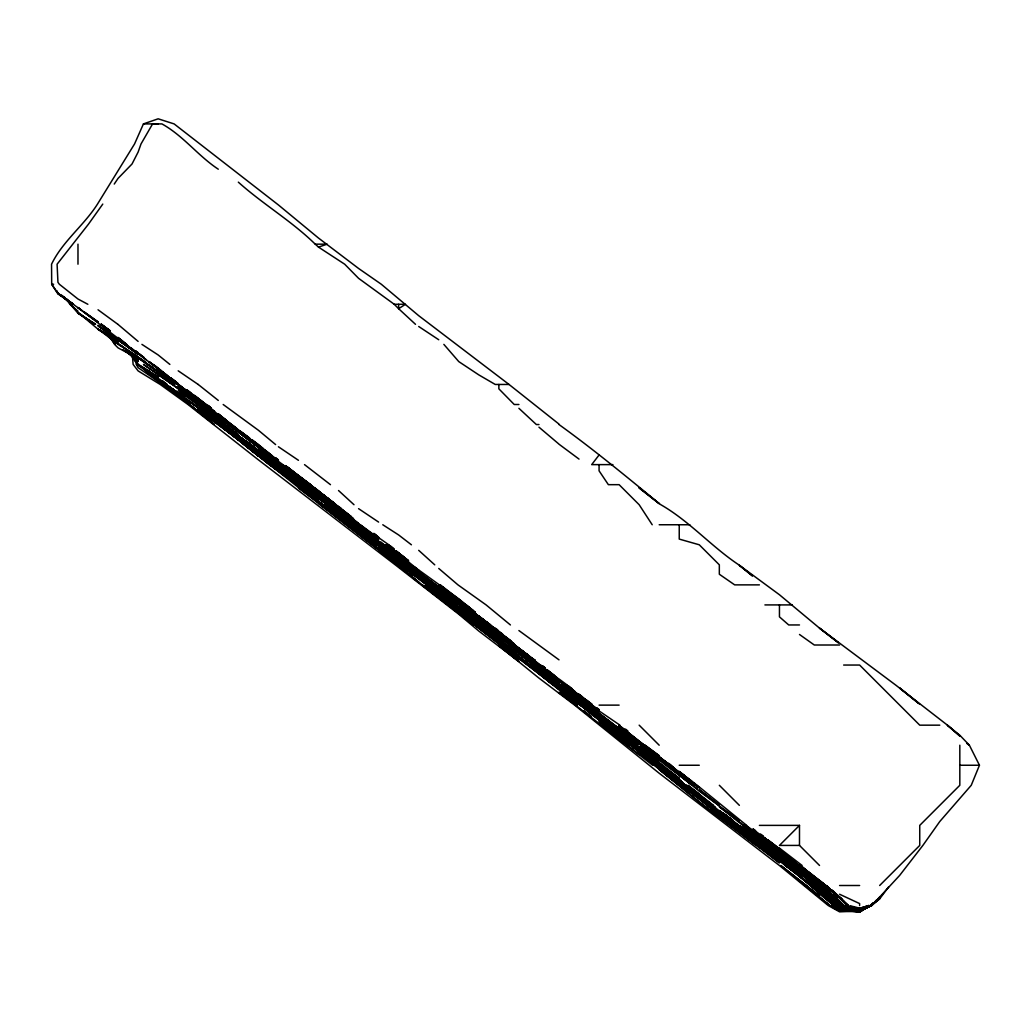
<?xml version="1.0" encoding="UTF-8"?>
<svg xmlns="http://www.w3.org/2000/svg" width="1031" height="1031" viewBox="0 0 1031 1031"><rect width="100%" height="100%" fill="white"/><g stroke="black" fill="none" stroke-linecap="round" stroke-linejoin="round"><path stroke-width="1.5" d="M164.264 385.362L190.129 404.5L162.55 384.46L178.195 395.221L138.115 367.68L136.401 364.42L136.646 361.34M558.995 424.54C593.598 449.49 626.294 476.49 659.196 503.515L660.832 504.713C689.559 521.222 711.338 546.546 738.789 564.833L779.449 594.745L819.529 628.137L895.72 685.087L947.45 725.167L959.822 736.018L947.309 725.167L959.822 735.245L969.385 745.207L979.45 765.247L971.254 785.287L939.782 821.514L922.874 845.42L899.702 875.358L877.381 899.509M558.995 424.089L509.03 384.46L418.702 315.679L381.302 284.247L358.569 268.447L318.489 238.045L278.409 204.95L174.123 123.913L158.155 118.81L143.438 123.913L134.546 143.953L97.494 204.086C83.936 225.493 62.62 241.241 51.55 264.207L51.692 284.247L57.942 293.951L73.485 304.287L57.942 293.332L51.692 284.247L53.625 284.247M114.248 184.046L118.075 178.363L132.032 163.993L138.115 152.085L141.015 143.953L152.588 123.913L161.931 123.913C183.338 135.744 197.991 155.861 218.288 169.2M888.761 886.724L879.662 898.903L871.543 905.54L859.622 910.644L841.515 905.54L859.622 910.734L871.839 905.54L879.662 897.086M599.075 454.98L591.691 464.62L612.917 464.62M102.778 204.086L88.498 224.127L57.092 264.207L57.942 282.301L59.347 284.247L77.982 299.016L87.854 304.287M872.793 903.208L870.834 905.54L859.622 911.584L840.162 905.54L853.629 909.097M860.962 909.265L870.357 905.54L872.419 903.388M759.409 825.38L799.489 825.38L779.449 845.42L799.489 845.42L819.529 865.46M879.662 885.5L919.742 845.42L919.742 825.38L959.822 785.287L959.822 745.207M872.845 903.362L870.564 905.54L872.845 903.53M874.752 902.125L879.662 898.71L871.118 905.54L859.622 908.607L871.002 905.54L879.662 898.529M870.435 905.54L872.742 903.723M877.355 900.102L879.662 898.285L877.149 900.102M863.011 908.865L859.622 911.352L839.582 905.566L858.114 910.618L840.845 905.54L855.292 909.123L840.626 905.54L852.315 908.272M875.886 901.042L879.662 898.336M870.1 905.54L859.622 911.829L839.582 908.324L823.022 893.542L839.582 908.453L859.622 911.778L863.411 909.084M850.369 910.321L839.582 909.664C820.895 895.694 804.425 878.76 785.107 865.46C804.811 878.309 820.251 896.519 839.582 909.664L859.622 912.19L867.999 906.378M865.602 907.808L859.622 911.597L841.257 905.54M859.622 911.494L863.682 908.942M835.819 905.54L839.582 908.324L859.622 911.778L865.898 907.911M839.582 907.435L819.529 890.72L839.582 907.77L859.622 912.087L870.19 905.54M863.746 908.852L859.622 911.327L865.679 907.705L859.622 911.597L870.886 905.54L859.622 910.734L843.294 905.54L807.737 874.12M861.001 910.296L863.772 908.711M859.622 910.644L871.479 905.54L876.595 900.076L871.44 905.54L859.622 908.942L844.028 905.54L822.983 885.5L799.489 866.156L827.906 889.263M829.916 888.67L826.295 885.5L847.095 905.54L859.622 908.942L868.463 905.54M859.622 908.93L868.566 905.54M315.241 244.167L318.489 247.105L327.149 244.167L315.241 244.167C291.58 220.982 262.866 204.151 238.329 182.152M868.862 905.54L859.622 908.453L859.622 912.19M868.888 905.914L859.622 908.131L850.704 905.914M858.076 911.417L839.582 910.528L831.025 905.54L839.582 910.682L858.076 911.095L839.582 911.842L828.241 905.54L779.449 865.525L659.196 773.25L574.641 705.127L538.955 678.102L498.862 645.625L518.902 661.528L478.822 631.062L458.782 614.257L395.221 564.833L258.369 459.826L187.964 404.5L160.192 384.46L138.115 370.902L133.128 364.42L132.355 355.167M858.076 911.688L839.582 910.992L829.775 905.54L799.489 880.835L829.775 905.54L839.582 910.94L844.196 910.889M143.438 123.913L158.155 123.913M70.198 304.287L77.982 311.465L69.863 304.287L66.822 298.951M394.254 304.287L405.454 304.287L398.649 308.72L394.254 304.287L358.569 278.318L344.689 264.207L318.489 247.105M136.401 364.42L137.407 364.42M509.03 384.46L495.254 384.46L478.822 374.897L458.782 361.61L443.858 344.38M189.73 404.5L214.422 424.54L178.195 395.698L198.236 411.343M518.902 404.5L514.237 404.5L498.862 388.829L498.862 384.46M538.955 424.54L536.365 424.54L518.902 408.302M659.196 524.753L689.842 524.753M759.409 584.873L734.678 584.873L719.329 574.241L719.329 564.833L699.276 544.793L679.236 539.084L679.236 524.753M764.912 604.913L792.336 604.913M799.489 624.954L788.715 624.954L779.449 616.86L779.449 604.913M839.582 645.006L814.297 645.006L799.489 634.477M843.654 665.047L859.622 665.047L919.742 725.167L939.782 725.167M599.075 705.127L619.115 705.127M571.677 693.618L614.528 727.834M679.236 765.247L699.276 765.247M959.822 765.247L979.45 765.247M839.582 885.5L859.622 885.5M858.076 911.108L839.582 910.528L858.076 911.378M841.116 907.718L844.196 908.311M847.289 908.891L854.995 910.36L839.582 907.692L859.622 911.829M839.582 905.566L859.622 911.133L839.582 905.682L853.449 909.02M839.582 905.682L850.369 908.272M853.823 908.247L843.693 905.54L799.489 867.496L819.529 883.851L744.459 825.38M839.582 894.251L859.622 903.581L859.622 905.54M839.582 910.94L829.8 905.54L805.379 885.5M138.115 365.283L158.155 376.856L139.443 365.245M127.419 352.022L138.115 358.504L118.075 347.885L114.557 344.38L112.289 340.372M99.363 329.804L118.075 341.248L98.035 329.211L79.155 313.295M138.115 356.649L118.075 344.38L98.035 328.992L118.075 342.511L99.285 329.83M143.709 367.577L158.155 380.233L174.226 390.388L158.155 380.271L147.871 370.077M176.868 391.883L158.155 380.143L149.018 371.199M163.001 384.46L148.129 373.609M382.785 524.753L398.649 534.96L411.408 544.793M164.947 384.46L174.226 390.465M141.93 344.38L158.155 354.96L169.87 364.42M178.195 392.708L184.626 396.922M221.639 424.54L164.844 384.46L178.195 392.914L166.068 384.46L198.236 407.284L274.117 464.62L258.369 451.23L277.494 466.064M139.443 365.296L166.983 384.46L162.563 380.774M418.702 326.492L438.742 339.753M219.345 420.377L238.329 435.108L218.288 420.48L178.195 388.726L143.451 364.42L172.783 384.46L207.218 411.085M358.569 508.657L378.609 522.086M278.409 446.758L298.449 460.303M492.509 630.972L458.782 606.975L418.702 574.061L441.178 591.794M496.323 633.55L502.625 638.189M178.195 370.812L198.197 384.46M123.076 349.78L138.115 360.012L129.339 353.401M178.195 393.236L165.089 384.46M575.646 704.237L558.995 692.716L576.02 705.127L558.995 692.239L652.649 765.247M198.236 404.899L218.288 419.72L178.195 390.723M558.995 659.84L518.902 630.547M802.092 865.46L779.449 848.088M125.009 344.38L98.035 325.293M311.014 490.55L328.502 504.713L258.369 449.722L298.449 480.962L223.431 424.54L254.644 448.382M378.609 537.667L388.816 544.793M495.37 628.214L497.702 629.851M755.646 841.992L732.384 825.38L639.156 751.934L691.84 792.749M173.26 389.654L158.155 379.795L143.709 367.5M490.692 624.954L463.576 604.913L438.742 584.873L458.782 599.475L438.742 584.873M302.16 480.304L280.393 464.62L251.886 441.887M304.635 482.057L313.411 488.565M73.407 304.287L57.942 293.332L98.035 322.188L84.246 312.2M309.712 487.341L327.794 500.989M288.422 478.448L269.439 464.62L278.409 471.141M619.927 725.167L599.075 710.926L565.929 685.087L592.284 705.127L579.022 694.482L599.075 711.119L579.022 695.448L591.601 705.127M745.954 825.38L774.539 845.42L798.948 865.46L759.409 835.046L773.495 845.42M124.339 344.38L118.075 339.508L138.115 354.187L98.035 325.86L138.115 354.368L126.194 345.282M398.649 563.248L373.003 544.793L348.298 524.753L388.635 556.572L358.569 533.929L398.443 564.833L339.676 518.49L347.743 524.753M553.982 680.512L478.822 623.459L438.742 591.188L324.34 504.713M304.519 464.62L330.461 484.673M77.982 307.483L80.495 309.274M84.246 311.955L98.035 321.788M109.544 330.912L100.999 324.327L108.319 329.559M418.702 569.963L458.782 598.843L475.446 612.44L440.43 584.873M326.054 504.713L354.058 524.753L338.529 513.051L398.649 558.854L378.609 542.976M358.569 532.988L373.441 544.793L347.95 524.753L378.609 548.879L398.649 563.055M511.93 645.006L518.902 650.613L498.862 636.088L408.405 564.833L486.838 624.954L461.308 604.913M237.104 435.933L221.188 424.54L238.329 437.827L188.48 400.698M318.489 503.399L378.609 549.794L298.449 487.869L338.529 517.601L298.449 485.253L336.067 515.371M485.073 627.647L493.849 633.923M496.362 635.715L503.927 641.256M558.995 683.617L586.729 704.212M599.075 717.537L581.755 705.127L558.995 685.924L538.955 670.91L558.274 685.087L529.663 665.047L514.095 652.907M794.862 871.092L739.369 829.671L709.56 805.34L729.974 821.539M320.525 504.713L338.529 517.626L298.449 485.253M223.186 404.5L258.369 430.236L275.612 444.58M158.155 374.15L172.461 384.46M502.651 634.065L463.576 604.913L498.862 632.351L464.079 604.913M378.609 548.879L449.696 602.13M739.369 820.676L699.276 791.202L619.115 726.894M828.885 890.629L799.489 865.911L819.529 880.384L836.128 894.225L808.807 872.02M799.489 872.677L789.514 865.46L816.526 885.5L838.847 905.54C782.4 856.271 719.161 815.418 661.554 767.502M166.932 375.129L148.76 361.688M175.695 381.47L170.682 377.849L178.195 383.545M194.472 395.337L214.628 411.356M302.07 480.304L280.406 464.62L258.369 445.933L278.409 463.009L229.552 424.54L254.928 444.58M338.529 506.414L341.029 508.219M645.419 752.604L640.406 748.777L679.236 780.57L715.54 807.286M81.745 310.383L77.982 307.65L191.972 394.86L179.549 385.401M303.204 479.492L278.409 461.36L198.236 398.971L158.155 370.232L178.415 384.46M305.576 481.219L310.331 484.673M255.16 444.58L218.288 417.71L158.155 368.351L218.288 415.88L204.383 404.5M159.315 380.271L163.929 383.622M220.673 424.54L247.981 444.58M339.689 517.974L342.034 519.676M528.929 655.742L498.862 633.421L535.192 660.549L532.692 658.577M372.694 544.793L378.609 549.098M651.682 759.795L538.955 673.179L599.075 718.968L589.113 711.055M651.682 759.795L632.699 745.207L639.156 750.336M61.667 295.266L65.378 297.972M239.553 432.891L249.425 440.082M360.296 524.753L378.609 538.13M288.152 478.448L258.369 455.534M294.247 482.895L318.489 501.543M410.725 566.779L432.711 584.873L478.822 619.09L432.711 584.873L305.086 484.673L337.33 510.306M413.534 574.241L400.621 564.833L418.702 578.494M416.112 576.136L418.702 578.017M538.955 666.773L536.571 665.047L558.995 682.496M599.075 718.697L580.466 705.127L599.075 719.367M697.987 797.594L679.236 783.895L605.429 725.167L629.98 745.207L619.115 736.057M799.489 874.275L779.449 859.454L799.489 874.984L734.703 825.38M98.035 309.777L117.908 324.327M140.474 358.376L146.376 362.693M235.725 433.059L224.075 424.54L318.489 497.754L278.409 468.035L297.611 484.673L318.489 500.074L303.462 488.514M305.949 484.673L282.958 466.566M418.702 571.148L385.89 544.793M278.409 469.337L258.369 454.555L296.954 484.673L278.409 469.337L285.664 475.085M471.193 611.422L409.011 564.833M473.732 613.29L514.43 644.053L478.822 616.641L466.115 604.913L473.049 610.391M481.168 620.662L478.822 618.948L481.09 620.662M438.742 590.441L447.415 596.769L419.965 576.187M560.825 685.087L586.575 704.212M675.344 769.049L643.744 745.207L699.276 787.555L640.38 742.217M764.577 837.868L779.449 848.758L767.76 839.827L774.938 845.42M769.461 849.067L791.46 865.46L759.409 842.366M780.622 858.604L816.204 885.5L799.489 872.767M249.592 438.072L239.579 430.713L249.592 438.098M258.369 444.516L252.105 439.915L272.145 455.676M311.555 487.212L318.489 492.303M201.999 407.258L198.236 404.5L238.329 435.108M204.499 409.101L214.525 416.472M235.777 432.968L224.294 424.54L237.053 434.077M238.329 436.912L253.574 448.279M358.569 528.272L377.359 542.061L374.859 540.102M596.678 707.769L599.075 709.521M579.022 703.915L478.822 628.343L425.197 585.866M690.744 789.772L687.071 787.078L691.956 790.751M695.616 793.355L698.064 795.146L695.5 793.226M659.196 768.095L674.235 779.14L630.65 745.207M101.386 324.327L110.369 330.951L106.593 328.116M215.827 415.235L218.288 417.181L178.195 386.78L237.001 430.881L178.195 386.664L201.947 404.5M490.176 624.954L478.822 616.615L510.177 640.264M511.44 641.295L489.622 624.954L558.995 679.829M458.782 611.563L449.735 604.913L458.782 611.589L455.019 608.728M667.972 772.271L665.459 770.415L675.485 778.418L665.459 770.634M730.592 818.627L723.079 813.085L733.105 820.637L723.079 813.137M679.236 781.446L657.237 765.247L632.699 745.207M779.449 855.82L815.431 883.567L739.369 825.805L792.323 865.46L839.582 904.213L832.507 897.988M280.406 464.62L333.322 504.713L304.39 481.98M178.195 393.107L183.338 396.909M278.409 468.035L338.529 513.567L402.657 564.833M478.822 619.09L438.742 589.307M280.844 472.945L288.152 478.358M294.247 482.869L296.683 484.673L272.171 464.62L278.409 469.376M403.34 564.833L457.906 606.344M650.484 752.578L640.535 745.207L656.708 757.514L639.156 743.815L665.704 765.247L692.587 785.287L679.236 774.552L693.799 785.287L643.718 746.173L659.196 758.803M654.221 755.349L656.708 757.192M537.757 671.207L521.235 658.616M498.862 643.164L474.66 624.954M612.981 727.886L601.627 719.445M699.276 795.494L764.474 845.42M719.329 815.044L779.449 861.736L743.016 832.623M739.369 831.746L699.276 801.925L659.196 769.526L703.335 805.34L756.303 845.42L719.329 816.81M559.498 444.58L579.022 459.091M101.489 324.327L104.041 326.221M358.569 528.117L377.359 542.048M489.467 624.954L409.5 564.833L418.702 571.805M518.902 648.19L535.192 660.794L514.521 645.006L530.179 656.773M690.86 780.493L679.236 771.858L691.801 781.459L679.236 771.729L687.703 778.134M690.126 779.926L694.958 783.508M843.435 900.785L824.632 885.5L844.402 901.803M314.996 488.127L318.489 490.73M306.027 486.632L241.95 437.956M401.072 556.74L385.581 544.793M404.693 559.433L408.315 562.14L404.719 559.305M237.04 435.958L224.268 426.447L237.04 436.074M328.296 504.713L330.861 506.608M333.413 508.502L337.253 511.35M306.774 487.56L327.252 504.713L353.62 524.753M532.692 658.641L535.192 660.51M470.136 612.298L458.782 603.805L460.135 604.913M472.623 614.141L478.822 618.755M558.995 678.939L567.23 685.087M299.183 484.673L318.489 501.014L298.449 486.091L376.122 544.793M391.136 558.428L394.899 561.225M535.269 665.962L567.991 690.77M753.158 829.092L755.659 830.947L753.339 829.092M439.928 598.715L445.882 603.148M640.406 751.264L649.182 757.798L639.156 750.71L626.049 739.536M695.616 793.47L698.064 795.288M699.276 798.613L719.329 813.652L699.276 798.613L719.329 814.761L699.276 798.226L707.498 805.34M79.232 313.218L94.13 324.327L77.982 312.986L95.664 324.327L77.982 313.269L70.327 304.287M619.115 725.811L669.789 765.247M564.202 685.087L558.995 680.692L590.802 705.127L518.902 649.066L538.955 664.338M330.835 511.402L321.865 504.713L337.24 516.338M333.4 513.309L337.24 516.183M419.849 578.868L458.782 610.133L438.742 593.611M558.995 685.525L529.779 665.047L504.12 645.006L529.663 665.047L518.902 656.592M739.369 821.733L719.329 806.745L759.409 838.564L740.503 822.635M791.576 860.937L765.221 841.038M239.54 432.698L255.404 444.58L238.329 432.041L357.641 524.753M538.955 664.75L487.135 624.954L513.966 645.006L558.995 680.847M287.172 473.964L353.156 524.753M327.252 504.713L418.702 578.107L479.273 624.954M401.162 567.063L378.609 548.93L398.391 564.833M403.662 568.932L406.175 570.813L403.662 568.828M412.439 575.685L409.926 573.481L412.439 575.453M599.075 719.896C552.448 682.973 504.571 647.674 458.782 609.798L498.862 640.367M740.619 828.64L779.449 858.127L719.329 810.482L759.409 840.987L740.954 826.359M732.384 825.38L759.409 845.42L739.369 829.826L811.204 885.5L767.541 851.116M178.195 384.447L158.155 368.995L178.311 384.46M311.555 487.263L378.609 539.02M353.569 518.554L310.357 484.673L358.569 523.452L298.449 478.152L282.301 464.62L302.07 480.278L291.206 471.979M415.325 567.372L417.568 569.073M438.742 585.711L463.009 604.076M208.262 414.372L200.749 408.727L218.288 422.285L200.749 409.023L218.288 421.924L210.762 416.253M438.742 588.314L418.702 572.553M579.022 694.636L591.73 704.173M376.431 544.793L358.569 531.39L398.649 560.735L381.122 547.293M746.65 825.38L699.276 786.962M487.586 631.9L478.822 625.302L498.862 641.334L494.145 637.48M640.406 746.831L645.419 750.594M647.919 752.475L659.196 760.955L639.156 746.805L613.033 725.167L586.291 705.127L614.914 726.855L588.005 705.127M694.327 794.617L698.039 797.414M682.071 785.287L698.051 797.298M187.139 390.053L190.838 392.85M194.537 395.646L206.161 404.5M258.369 450.65L276.901 464.62L245.778 440.688L254.644 447.48M239.604 437.788L242.182 439.734M244.747 441.668L247.324 443.614M261.951 454.671L255.972 450.122M264.348 456.488L271.527 461.914M378.609 542.95L417.516 574.28M619.115 728.659L639.156 743.931L588.392 705.127L616.886 726.919M401.007 564.833L378.609 548.105L398.649 563.519L387.385 554.356M762.888 839.286L757.012 834.775M659.196 762.463L679.236 778.199C637.583 749.473 600.48 715.011 559.73 685.087L520.114 652.365M158.155 368.144L153.232 364.42L160.668 370.116M125.434 344.38L118.075 338.323L138.115 353.929M398.649 552.951L408.405 560.877L396.278 551.095L408.624 560.851L396.381 551.134M438.742 585.608L463.77 604.913L438.858 584.873L461.102 602.065M478.822 616.267L490.305 624.954L486.877 622.273M353.917 524.753L338.529 512.884L377.359 542.345M564.421 685.087L590.325 705.127M643.589 745.207L659.196 757.012L619.115 725.321L639.156 741.212M318.489 500.048L298.449 484.673L300.949 486.593M139.365 365.76L158.155 380.787L139.855 365.438M358.569 533.156L322.213 504.713M401.162 566.908L398.649 564.833L401.162 566.754M619.115 732.422L634.065 745.207L619.115 732.693L681.633 781.524M351.055 516.557L318.489 491.156L335.011 503.747M267.132 453.653L238.329 431.151M269.632 455.56L272.145 457.468M274.646 459.362L278.409 462.223M283.95 466.463L288.783 470.136M148.735 364.42L175.025 384.46L119.3 344.38L138.115 357.061L158.155 371.895L115.962 342.15M401.02 556.74L386.213 544.793M404.577 559.433L409.32 563.029L404.577 559.305M546.778 669.673L554.098 675.253M372.346 538.195L345.965 518.052M354.239 525.578L358.569 528.877M218.288 424.244L198.236 407.657L218.288 424.218L198.236 409.333L218.288 423.909L269.31 464.62L198.236 407.889L298.449 487.547M356.185 530.192L358.569 531.996M419.913 579.332L458.782 610.146L478.822 624.515L458.782 609.36M660.24 765.247L681.504 781.524M626.809 742.281L619.115 736.43L630.276 745.207L579.022 703.786L580.646 705.127M724.213 817.944L727.873 820.728M759.409 847.662L779.449 862.895L732.01 825.38L759.409 847.624L756.561 845.42M342.292 512.33L330.126 502.857M344.792 514.237L378.609 539.613L359.432 524.753M696.827 785.287L694.314 783.38L699.276 787.259L694.327 783.289M753.055 829.246L759.409 834.092M775.879 847.237L779.449 849.956M409.926 573.61L412.439 575.517M450.019 604.913L452.519 606.821M422.826 585.814L425.275 587.67M432.62 593.276L435.069 595.145M806.861 879.881L813.008 884.572M822.867 893.323L836.244 905.54L779.449 858.875L799.489 874.842L797.182 872.961M358.569 525.514L435.185 584.873M408.328 563.905L398.649 556.508L408.289 563.905M209.68 412.967L217.051 418.612M224.474 426.46L237.066 436.074M691.724 784.333L679.236 774.784L692.188 785.287L683.953 778.173M453.356 604.913L457.687 608.238M518.902 655.909L479.402 624.954L504.662 645.006L498.862 640.251M647.919 754.524L661.786 765.247L639.156 746.663L656.695 760.491M403.662 568.674L406.175 570.594M830.303 900.05L819.529 891.815L835.845 905.54M275.908 458.048L278.409 459.981M210.84 408.315L187.268 390.169M139.301 354.419L146.389 359.871M61.718 295.601L73.046 304.287L57.942 293.191L56.795 290.639M315.95 490.511L318.489 492.47M458.782 600.171L438.858 584.873L458.782 600.48L454.143 596.588M358.569 524.096L338.529 508.708L358.569 524.689L358.569 525.771M363.582 528.607L377.359 539.187M566.045 685.087L599.075 710.333M318.489 498.141L327.059 504.713M429.914 584.873L398.649 560.58M625.108 735.077L619.115 730.463L637.313 745.207L579.022 698.064L586.729 704.25M627.505 736.92L635.882 743.364M699.276 794.05L687.896 785.287L713.504 805.34M634.787 745.207L627.557 739.137L685.628 785.287M529.56 665.949L537.77 672.264M449.426 605.816L458.782 612.981M603.741 725.167L629.529 745.207L599.075 721.313L619.115 736.972M275.908 458.086L278.409 460.006M338.529 506.891L351.055 516.544M100.999 324.327L108.319 329.959M563.893 685.087L579.022 696.75L538.955 665.33M671.593 768.198L674.145 770.17M700.5 791.254L706.583 795.945M709.019 797.826L719.329 805.778M405.235 564.833L418.702 575.221L378.609 543.298M799.489 868.36L839.582 901.867L819.529 884.598L779.449 852.585L819.529 885.204L839.582 903.581L819.529 886.016L839.582 903.414L826.127 890.784M223.998 426.383L273.395 464.62L258.369 452.287M611.022 725.167L614.489 727.834M619.115 731.391L616.796 729.613L630.005 740.271M607.852 725.167L610.352 727.1M612.865 729.033L615.365 730.953M391.136 558.506L394.899 561.392M438.742 596.227L431.602 590.557L447.518 602.993M831.824 889.766L848.487 905.54L825.754 885.5L801.654 866.414L806.422 870.151M538.788 665.047L518.902 649.646L538.594 665.047M640.831 745.207L656.747 757.514M815.805 883.567L792.491 865.46L818.601 885.5L742.745 825.38L768.095 845.42M403.533 566.792L426.963 584.873M763.52 845.42L779.449 857.74L759.409 842.147M501.053 645.006L498.862 643.215L518.902 659.943L459.981 613.316L474.376 624.954M318.489 491.156L335.938 504.713L285.445 465.6L310.602 484.673L296.116 473.77M458.782 600.351L438.858 584.873L462.262 603.096M503.618 638.55L507.175 641.321M508.889 643.06L511.389 645.006M819.529 884.598L799.489 869.069L822.764 887.614M325.848 502.806L306.774 487.547M278.409 467.172L280.909 469.118M275.122 464.62L277.313 466.321M596.601 714.715L599.075 716.635M621.59 734.613L619.115 732.693L635.019 745.207L599.075 718.04L518.902 652.687L534.045 665.047M624.077 736.546L627.802 739.433M538.955 673.179L554.278 685.087M425.545 585.801L427.942 587.67M431.538 590.467L438.742 596.047L422.31 584.873L378.609 550.296L418.702 582.154L379.756 548.801L394.899 561.831M437.544 596.897L422.027 584.873L473.474 624.954L460.006 613.986M639.156 488.024L659.196 503.656L639.156 487.766M966.82 743.403L969.153 745.207M625.43 729.059L627.918 730.992M670.923 765.247L668.578 763.352L673.307 767.103M475.265 613.226L464.594 604.913L475.265 613.432M478.822 615.997L484.583 620.482M679.236 771.987L699.276 788.071M566.766 685.087L575.35 691.775M540.669 665.047L544.329 667.895M546.778 669.802L557.771 678.359M417.529 569.396L415.351 567.566M407.541 564.833L438.742 590.222L418.702 573.739M558.995 682.806L538.955 667.212L558.995 683.965L538.955 668.488L558.995 683.811L538.955 667.521M279.659 467.765L301.336 484.673M422.31 580.195L424.72 582.064M462.532 611.989L498.862 640.87L478.822 624.941L491.787 635.56M358.569 531.339L323.605 504.713L349.78 524.753M738.376 826.926L699.276 796.911L735.567 825.38L716.996 810.211M200.749 408.791L218.288 422.452M584.036 710.681L591.562 716.532M779.449 849.776L760.607 834.71M798.767 865.46L760.594 834.71M579.022 694.159L582.541 696.904M586.059 699.649L591.923 704.212M303.423 484.673L305.936 486.632M707.601 802.543L713.504 807.286M739.369 828.344L759.409 844.015M711.725 808.304L699.276 798.355M681.929 785.287L698.039 797.878L685.963 788.2M373.493 544.793L339.715 518.219M754.615 832.893L745.039 825.38L754.615 833.074M198.236 401.343L178.195 385.633L201.586 404.5L179.574 385.465M339.753 512.201L355.759 524.753M219.41 420.12L221.678 421.885M338.529 513.657L352.525 524.753L338.529 513.567M300.833 484.673L278.409 468.203L258.369 451.269L273.962 464.62M674.235 777.348L665.459 770.466L679.236 781.601L659.196 766.948L614.644 729.652M402.657 564.833L418.702 577.386M459.994 612.543L462.442 614.45M469.762 620.185L475.858 624.954M780.686 850.923L799.154 865.46M287.984 467.365L293.796 471.94M498.862 633.756L513.18 645.006M207.373 405.454L211.007 408.315M381.122 546.804L391.136 554.678M244.025 444.58L258.369 455.882L200.594 408.972M839.582 897.125L841.94 898.993L832.326 890.784M619.115 726.662L639.156 742.462M275.908 460.87L258.369 447.003L278.409 463.074M640.406 748.815L661.103 765.247L639.156 748.583L685.1 785.287L711.815 805.34L686.027 785.287L699.276 796.203L691.092 789.256M355.824 524.753L403.546 560.877M558.995 685.937L569.009 693.863L557.926 685.087M799.489 876.505L819.529 893.039M724.02 817.957L728.711 821.668L724.02 817.944M227.477 426.447L229.887 428.355M232.297 430.262L237.117 434.077M238.329 435.907L249.309 444.58M249.824 445.547L252.26 447.467M224.474 426.525L238.329 437.44L227.232 428.509M602.658 725.167L607.362 728.878M609.708 730.734L639.156 754.64M568.712 685.989L572.153 688.721M231.679 424.54L237.22 428.922M458.782 607.066L481.309 624.954M288.074 477.005L297.753 484.673M198.236 384.486L218.288 400.428M799.489 865.705L819.529 881.634L799.489 866.053L819.529 882.536L799.579 865.46L819.529 881.737L799.489 865.705L819.529 882.691M679.236 771.304L684.262 775.299M563.171 686.053L587.129 705.127L579.022 698.657M534.277 665.974L558.995 685.087L538.955 669.042L558.995 683.811L503.489 639.052L536.068 665.047L462.532 609.012L483.165 624.954L469.389 613.935M202.308 404.5L213.365 413.276M131.208 348.027L138.115 353.517M694.031 786.125L697.175 788.638M547.113 669.776L557.797 678.282M799.489 870.847L815.431 883.554M599.075 713.439L613.793 725.167M335.255 504.713L338.529 507.316L318.489 491.671L335.81 504.713L327.162 497.715M733.982 825.38L736.134 827.094M199.46 400.569L203.159 403.521M363.569 532.859L366.069 534.844M388.455 544.793L391.857 547.513M538.955 665.163L558.995 681.182M617.015 728.543L635.779 745.207L617.015 728.543M407.322 561.869L386.586 544.793M508.992 645.006L511.479 646.978M513.941 648.963L517.665 651.94M218.288 413.805L226.807 420.635M204.499 412L218.288 423.019M899.702 688.18L918.492 703.284M757.012 835.007L759.409 836.927L757.076 835.007M390.259 545.76L393.855 548.647M612.414 727.86L581.755 705.127L599.075 717.911L589.307 710.037M393.79 552.603L384.06 544.793L395.002 553.634L380.903 542.01M581.11 703.451L583.198 705.127M210.156 407.297L207.837 405.428L211.316 408.263M218.288 414.282L278.409 460.715L275.908 458.692M125.589 350.927L138.115 360.992L127.509 352.19M463.628 604.913L478.822 617.169M759.409 844.621L760.388 845.42M560.245 686.633L563.996 689.662M539.316 665.047L558.995 680.976L544.626 669.029M503.424 638.55L511.415 645.006L506.852 641.127M418.702 570.233L387.604 544.793M605.506 725.167L619.115 736.16L601.434 721.3M398.649 559.498L457.017 604.913L444.838 594.823M528.375 665.047L509.559 649.762M327.742 508.579L336.132 515.358M752.334 575.852L739.369 565.323L752.334 575.814M819.529 880.461L825.754 885.5M560.168 686.478L574.319 697.948M580.672 705.127L599.075 720.063M464.672 610.365L481.232 624.954L463.499 609.334M277.442 466.966L274.555 464.62L277.442 467.107M799.489 870.795L767.399 845.42L792.955 865.46L772.644 849.196M428.329 584.873L434.115 589.577M436.422 591.472L452.854 604.913M487.07 633.24L490.614 636.114M495.331 639.942L553.247 685.087L505.976 646.991M278.409 467.752L290.201 477.34M581.11 702.575L584.229 705.127M373.802 533.594L378.609 537.525L373.802 533.62M533.104 665.047L518.902 653.435L558.995 685.087L538.955 669.879L518.902 652.932M557.887 688.682L538.955 673.475L577.631 705.127L561.315 691.517M298.449 484.673L318.489 501.014M899.702 687.87L919.742 704.289M596.64 708.117L599.075 710.114M545.335 668.101L542.847 666.065L545.399 668.101M373.944 533.375L378.609 537.203M639.156 751.779L655.613 765.247M258.369 455.96L218.959 424.54L238.329 439.644L198.236 409.758L238.329 439.799L218.662 424.54L238.329 439.515L220.196 424.54M754.731 833.074L746.56 826.334L759.409 836.992L746.637 826.347M265.444 450.418L278.409 461.128M438.742 593.869L452.145 604.913M398.649 564.292L399.306 564.833M412.8 577.721L418.702 582.579M679.236 779.681L682.638 782.49M258.394 444.58L263.111 448.472M208.03 405.441L210.311 407.322M799.489 865.911L819.529 882.536L799.489 865.46M539.832 665.047L542.229 667.031M510.409 624.954L486.104 604.913L457.97 584.873L438.742 568.455M812.84 885.5L836.244 905.54M363.415 532.64L378.609 545.373M661.554 767.232L666.271 771.201M669.815 774.165L679.236 782.091L670.008 774.165M562.565 687.058L564.911 689.03M568.442 691.994L573.146 695.938M637.081 746.083L639.156 747.823M442.57 586.832L446.049 589.758M118.075 324.469L138.115 341.403M538.955 427.169L558.995 444.142M686.427 785.287L688.76 787.272M127.509 352.37L138.115 361.572L131.736 354.69M514.611 647.739L516.763 649.569M198.236 401.549L201.702 404.5M580.969 703.451L582.915 705.127M822.983 885.5L828.911 890.629M826.604 892.794L828.963 894.869M839.376 905.54L819.529 888.091L839.402 905.54M839.582 904.767L819.529 887.008L839.582 904.909M61.499 295.858L70.984 304.287M465.857 611.383L478.822 622.943M816.359 887.407L819.529 890.269M418.702 550.335L434.747 564.833M338.529 490.524L353.994 504.713M415.506 324.327L398.649 308.72L398.649 304.287M719.329 785.287L739.369 805.34M639.156 725.167L659.196 745.207M108.139 335.603L115.188 344.38L112.791 340.372M129.159 353.143L138.115 364.42L131.955 355.064M652.211 524.753L639.156 504.713L619.115 484.673L608.367 484.673L599.075 470.819L599.075 464.62M130.602 353.723L137.084 364.42M799.489 825.38L799.489 845.42M158.155 377.965L158.155 380.143M77.982 244.167L77.982 264.207M863.553 908.801L860.924 910.425L863.643 908.788M614.167 725.167L639.156 743.673L614.167 725.167M118.075 340.204L98.035 329.353L118.075 340.204M172.022 388.648L165.862 384.46L172.048 388.751M779.449 851.825L770.428 845.42L784.488 855.717L779.449 851.877M498.862 637.931L478.822 623.33L498.862 637.931M271.308 464.62L244.502 444.58L271.308 464.62M308.101 484.673L304.48 482.057L308.101 484.673M138.115 352.744L135.551 350.875L138.115 352.744M659.196 768.636L639.156 753.313L679.236 785.287L659.196 768.636M679.236 782.825L676.736 780.983L679.236 782.825M430.339 584.873L418.702 576.277L430.339 584.873M659.196 755.736L645.006 745.207L659.196 755.736M305.485 484.673L279.968 464.62L305.485 484.673M271.475 464.62L258.369 454.864L296.438 484.673L271.411 464.62M591.897 705.127L579.022 695.525L599.075 710.939L591.91 705.127M154.869 366.057L152.678 364.42L154.882 366.057M338.529 510.938L318.489 495.241L358.569 527.009L338.529 510.938M458.782 610.468L438.742 594.9L458.782 610.468M378.609 541.662L358.569 526.57L378.609 541.675M196.985 398.649L194.485 396.755L196.985 398.649M393.906 549.291L387.965 544.793L393.906 549.33M485.627 624.103L483.359 622.389L485.627 624.077M679.236 783.251L676.736 781.343L679.236 783.251M716.996 812.467L707.678 805.34L716.996 812.454M797.066 865.46L787.001 857.702L797.066 865.46M806.371 885.5L780.751 865.46L819.529 896.029L806.371 885.5M238.329 430.146L218.288 414.024L238.329 430.146M838.319 642.713L819.529 628.137L838.319 642.713M218.288 419.424L199.035 404.5L224.487 424.54L218.288 419.424M639.156 751.47L619.115 735.838L639.156 751.47M762.992 836.102L760.594 834.247L762.992 836.102M719.329 805.288L699.276 789.604L719.329 805.275M144.185 357.718L139.327 353.891L144.185 357.718M151.493 363.466L149.057 361.546L151.467 363.466M218.288 415.88L203.842 404.5L218.288 415.97M514.108 645.006L489.068 624.954L514.108 645.006M230.931 424.54L218.288 414.552L238.329 430.417L230.931 424.54M712.589 805.34L699.276 794.785L712.511 805.34M429.231 588.662L425.661 585.827L429.231 588.662M126.607 344.38L118.075 337.498L126.607 344.38M458.782 603.277L438.742 586.884L458.782 603.341M278.409 463.77L258.369 447.183L278.409 463.86M298.449 476.296L287.984 467.546L298.449 476.296M621.525 734.072L619.115 732.049L621.525 734.072M837.198 897.808L833.641 894.74L837.211 897.808"/></g></svg>
